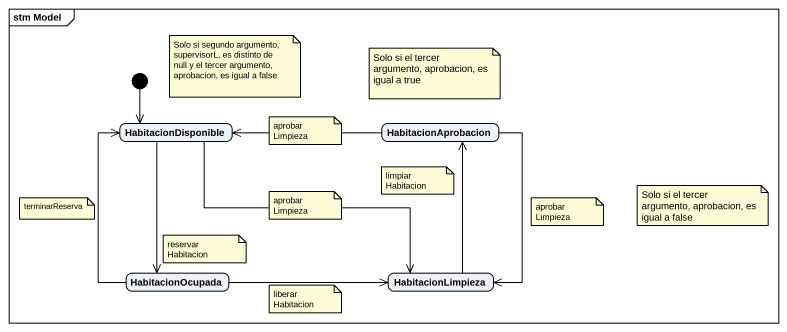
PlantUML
@startuml
mainframe stm Model
hide empty description
state HabitacionDisponible
state HabitacionAprobacion
state HabitacionOcupada
state HabitacionLimpieza
[*] --> HabitacionDisponible
HabitacionDisponible --> HabitacionOcupada
HabitacionDisponible -right-> HabitacionLimpieza
HabitacionAprobacion -left-> HabitacionDisponible
HabitacionAprobacion --> HabitacionLimpieza
HabitacionOcupada -up-> HabitacionDisponible
HabitacionOcupada -right-> HabitacionLimpieza
HabitacionLimpieza -up-> HabitacionAprobacion
note as N1
  Solo si segundo argumento, supervisorL, es distinto de null y el tercer argumento, aprobacion, es igual a false
end note
note as N2
  Solo si el tercer argumento, aprobacion, es igual a true
end note
note as N3
  aprobarLimpieza
end note
note as N4
  limpiarHabitacion
end note
note as N5
  terminarReserva
end note
note as N6
  aprobarLimpieza
end note
note as N7
  aprobarLimpieza
end note
note as N8
  Solo si el tercer argumento, aprobacion, es igual a false
end note
note as N9
  reservarHabitacion
end note
note as N10
  liberarHabitacion
end note
@enduml
